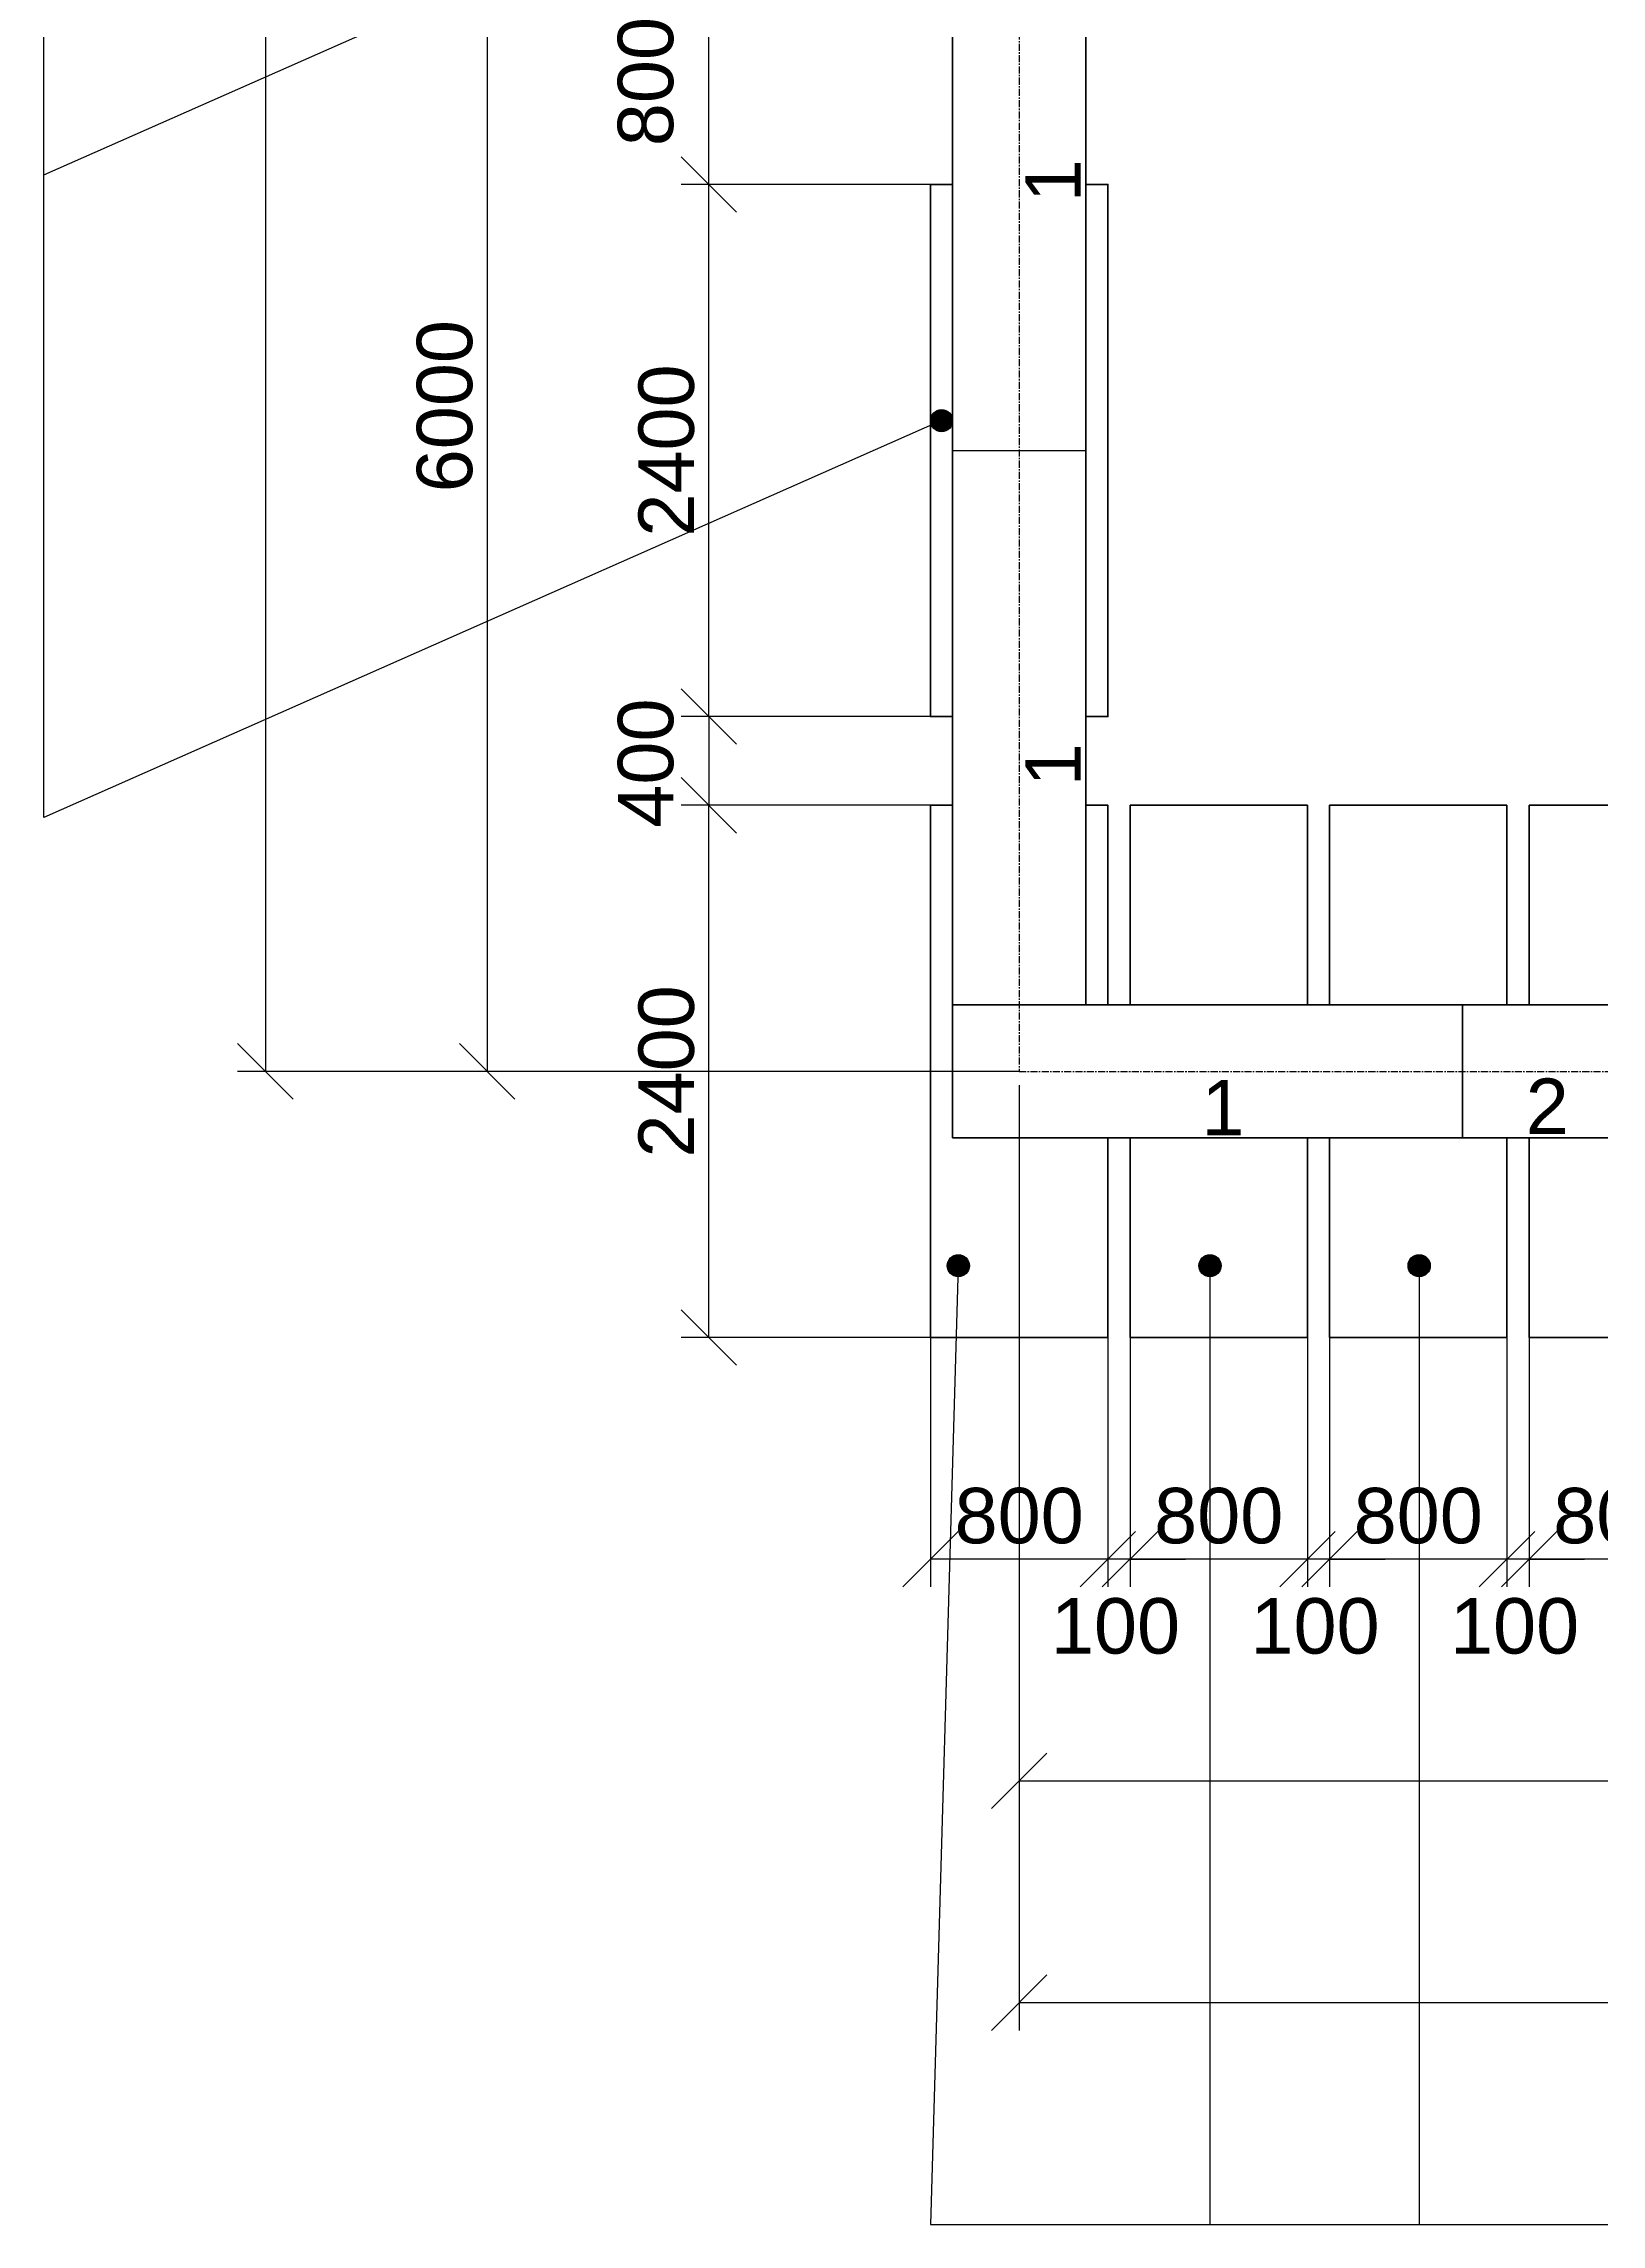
# Model space of a CAD drawing. Header units: millimetres. Extents: x -229914 to 856942, y -268655 to 87212.
# Drawn here: x 332949 to 339975, y -150110 to -140275 of the extents above; entities that cross this region are included whole.
import ezdxf

# ---------------------------------------------------------------- set-up
doc = ezdxf.new("R2010")
doc.units = ezdxf.units.MM
doc.linetypes.add('DASHDOT_axis', pattern=[24, 20, -1.5, 1, -1.5])
doc.linetypes.add('осевая', pattern=[50.8, 31.75, -6.35, 6.35, -6.35])
doc.layers.add('каменные и деревянные эл', color=7, linetype='Continuous', lineweight=60)
doc.layers.add('Ось', color=7, linetype='DASHDOT_axis', lineweight=25)
doc.styles.get("Standard").update_dxf_attribs({"font": 'arial.ttf'})
doc.styles.add('Аннотативный', font='arial.ttf')
doc.dimstyles.new('Копия Аннотативный', dxfattribs={"dimscale": 0, "dimtxt": 2.5, "dimasz": 2.5, "dimexe": 1.25, "dimexo": 0.625, "dimtad": 1, "dimtxsty": 'Аннотативный', "dimblk": 'OBLIQUE', "dimcen": 2.5, "dimadec": 0, "dimazin": 0, "dimtfac": 1, "dimtmove": 0, "dimatfit": 3, "dimldrblk": 'OBLIQUE', "dimfxl": 1, "dimarcsym": 0})

# ---------------------------------------------------------------- blocks, each defined once
blk = doc.blocks.new('_Oblique')
at = {"color": 0, "linetype": 'ByBlock', "lineweight": -2}
blk.add_line((-0.5, -0.5), (0.5, 0.5), dxfattribs=at)
blk = doc.blocks.new('*D199')
at = {"color": 0, "lineweight": -2, "transparency": 16777216}
for p, q in [((337849.5, -145984.8), (337849.5, -147235.3)), ((338649.5, -146172.8), (338649.5, -147235.3)), ((338649.5, -147110.3), (337849.5, -147110.3))]:
    blk.add_line(p, q, dxfattribs=at)
at = {"layer": 'Defpoints', "color": 0, "transparency": 16777216}
for p in [(337849.5, -145922.3), (338649.5, -146110.3), (337849.5, -147110.3)]:
    blk.add_point(p, dxfattribs=at)
at = {"color": 0, "lineweight": -2, "transparency": 16777216, "xscale": 250, "yscale": 250, "zscale": 250, "rotation": 180}
blk.add_blockref('_Oblique', (337849.5, -147110.3), dxfattribs=at)
at = {"color": 0, "lineweight": -2, "transparency": 16777216, "xscale": 250, "yscale": 250, "zscale": 250}
blk.add_blockref('_Oblique', (338649.5, -147110.3), dxfattribs=at)
at = {"color": 0, "transparency": 16777216, "insert": (338249.5, -146915.5), "char_height": 250, "attachment_point": 5, "style": 'Аннотативный'}
blk.add_mtext('800', dxfattribs=at)
blk = doc.blocks.new('*D200')
at = {"color": 0, "lineweight": -2, "transparency": 16777216}
for p, q in [((337749.5, -145982.7), (337749.5, -147235.3)), ((337849.5, -145984.8), (337849.5, -147235.3)), ((337749.5, -147110.3), (337499.5, -147110.3)), ((337849.5, -147110.3), (337749.5, -147110.3)), ((337849.5, -147110.3), (338099.5, -147110.3))]:
    blk.add_line(p, q, dxfattribs=at)
at = {"layer": 'Defpoints', "color": 0, "transparency": 16777216}
for p in [(337749.5, -145920.2), (337849.5, -145922.3), (337749.5, -147110.3)]:
    blk.add_point(p, dxfattribs=at)
at = {"color": 0, "lineweight": -2, "transparency": 16777216, "xscale": 250, "yscale": 250, "zscale": 250}
blk.add_blockref('_Oblique', (337749.5, -147110.3), dxfattribs=at)
at = {"color": 0, "lineweight": -2, "transparency": 16777216, "xscale": 250, "yscale": 250, "zscale": 250, "rotation": 180}
blk.add_blockref('_Oblique', (337849.5, -147110.3), dxfattribs=at)
at = {"color": 0, "transparency": 16777216, "insert": (337783.9, -147412.8), "char_height": 250, "attachment_point": 5, "style": 'Аннотативный'}
blk.add_mtext('100', dxfattribs=at)
blk = doc.blocks.new('*D201')
at = {"color": 0, "lineweight": -2, "transparency": 16777216}
for p, q in [((336949.5, -146010), (336949.5, -147235.3)), ((337749.5, -145982.7), (337749.5, -147235.3)), ((337749.5, -147110.3), (336949.5, -147110.3))]:
    blk.add_line(p, q, dxfattribs=at)
at = {"layer": 'Defpoints', "color": 0, "transparency": 16777216}
for p in [(336949.5, -145947.5), (337749.5, -145920.2), (336949.5, -147110.3)]:
    blk.add_point(p, dxfattribs=at)
at = {"color": 0, "lineweight": -2, "transparency": 16777216, "xscale": 250, "yscale": 250, "zscale": 250, "rotation": 180}
blk.add_blockref('_Oblique', (336949.5, -147110.3), dxfattribs=at)
at = {"color": 0, "lineweight": -2, "transparency": 16777216, "xscale": 250, "yscale": 250, "zscale": 250}
blk.add_blockref('_Oblique', (337749.5, -147110.3), dxfattribs=at)
at = {"color": 0, "transparency": 16777216, "insert": (337349.5, -146915.5), "char_height": 250, "attachment_point": 5, "style": 'Аннотативный'}
blk.add_mtext('800', dxfattribs=at)
blk = doc.blocks.new('*D185')
at = {"color": 0, "lineweight": -2, "transparency": 16777216}
for p, q in [((338749.5, -145984.8), (338749.5, -147235.3)), ((339549.5, -146172.8), (339549.5, -147235.3)), ((339549.5, -147110.3), (338749.5, -147110.3))]:
    blk.add_line(p, q, dxfattribs=at)
at = {"layer": 'Defpoints', "color": 0, "transparency": 16777216}
for p in [(338749.5, -145922.3), (339549.5, -146110.3), (338749.5, -147110.3)]:
    blk.add_point(p, dxfattribs=at)
at = {"color": 0, "lineweight": -2, "transparency": 16777216, "xscale": 250, "yscale": 250, "zscale": 250, "rotation": 180}
blk.add_blockref('_Oblique', (338749.5, -147110.3), dxfattribs=at)
at = {"color": 0, "lineweight": -2, "transparency": 16777216, "xscale": 250, "yscale": 250, "zscale": 250}
blk.add_blockref('_Oblique', (339549.5, -147110.3), dxfattribs=at)
at = {"color": 0, "transparency": 16777216, "insert": (339149.5, -146915.5), "char_height": 250, "attachment_point": 5, "style": 'Аннотативный'}
blk.add_mtext('800', dxfattribs=at)
blk = doc.blocks.new('*D186')
at = {"color": 0, "lineweight": -2, "transparency": 16777216}
for p, q in [((338649.5, -145982.7), (338649.5, -147235.3)), ((338749.5, -145984.8), (338749.5, -147235.3)), ((338649.5, -147110.3), (338399.5, -147110.3)), ((338749.5, -147110.3), (338649.5, -147110.3)), ((338749.5, -147110.3), (338999.5, -147110.3))]:
    blk.add_line(p, q, dxfattribs=at)
at = {"layer": 'Defpoints', "color": 0, "transparency": 16777216}
for p in [(338649.5, -145920.2), (338749.5, -145922.3), (338649.5, -147110.3)]:
    blk.add_point(p, dxfattribs=at)
at = {"color": 0, "lineweight": -2, "transparency": 16777216, "xscale": 250, "yscale": 250, "zscale": 250}
blk.add_blockref('_Oblique', (338649.5, -147110.3), dxfattribs=at)
at = {"color": 0, "lineweight": -2, "transparency": 16777216, "xscale": 250, "yscale": 250, "zscale": 250, "rotation": 180}
blk.add_blockref('_Oblique', (338749.5, -147110.3), dxfattribs=at)
at = {"color": 0, "transparency": 16777216, "insert": (338683.9, -147412.8), "char_height": 250, "attachment_point": 5, "style": 'Аннотативный'}
blk.add_mtext('100', dxfattribs=at)
blk = doc.blocks.new('*D187')
at = {"color": 0, "lineweight": -2, "transparency": 16777216}
for p, q in [((339649.5, -145984.8), (339649.5, -147235.3)), ((340449.5, -146172.8), (340449.5, -147235.3)), ((340449.5, -147110.3), (339649.5, -147110.3))]:
    blk.add_line(p, q, dxfattribs=at)
at = {"layer": 'Defpoints', "color": 0, "transparency": 16777216}
for p in [(339649.5, -145922.3), (340449.5, -146110.3), (339649.5, -147110.3)]:
    blk.add_point(p, dxfattribs=at)
at = {"color": 0, "lineweight": -2, "transparency": 16777216, "xscale": 250, "yscale": 250, "zscale": 250, "rotation": 180}
blk.add_blockref('_Oblique', (339649.5, -147110.3), dxfattribs=at)
at = {"color": 0, "lineweight": -2, "transparency": 16777216, "xscale": 250, "yscale": 250, "zscale": 250}
blk.add_blockref('_Oblique', (340449.5, -147110.3), dxfattribs=at)
at = {"color": 0, "transparency": 16777216, "insert": (340049.5, -146915.5), "char_height": 250, "attachment_point": 5, "style": 'Аннотативный'}
blk.add_mtext('800', dxfattribs=at)
blk = doc.blocks.new('*D188')
at = {"color": 0, "lineweight": -2, "transparency": 16777216}
for p, q in [((339549.5, -145982.7), (339549.5, -147235.3)), ((339649.5, -145984.8), (339649.5, -147235.3)), ((339549.5, -147110.3), (339299.5, -147110.3)), ((339649.5, -147110.3), (339549.5, -147110.3)), ((339649.5, -147110.3), (339899.5, -147110.3))]:
    blk.add_line(p, q, dxfattribs=at)
at = {"layer": 'Defpoints', "color": 0, "transparency": 16777216}
for p in [(339549.5, -145920.2), (339649.5, -145922.3), (339549.5, -147110.3)]:
    blk.add_point(p, dxfattribs=at)
at = {"color": 0, "lineweight": -2, "transparency": 16777216, "xscale": 250, "yscale": 250, "zscale": 250}
blk.add_blockref('_Oblique', (339549.5, -147110.3), dxfattribs=at)
at = {"color": 0, "lineweight": -2, "transparency": 16777216, "xscale": 250, "yscale": 250, "zscale": 250, "rotation": 180}
blk.add_blockref('_Oblique', (339649.5, -147110.3), dxfattribs=at)
at = {"color": 0, "transparency": 16777216, "insert": (339583.9, -147412.8), "char_height": 250, "attachment_point": 5, "style": 'Аннотативный'}
blk.add_mtext('100', dxfattribs=at)
blk = doc.blocks.new('*D220')
at = {"color": 0, "lineweight": -2, "transparency": 16777216}
for p, q in [((337849.5, -145984.8), (337849.5, -147235.3)), ((338649.5, -146172.8), (338649.5, -147235.3)), ((338649.5, -147110.3), (337849.5, -147110.3))]:
    blk.add_line(p, q, dxfattribs=at)
at = {"layer": 'Defpoints', "color": 0, "transparency": 16777216}
for p in [(337849.5, -145922.3), (338649.5, -146110.3), (337849.5, -147110.3)]:
    blk.add_point(p, dxfattribs=at)
at = {"color": 0, "lineweight": -2, "transparency": 16777216, "xscale": 250, "yscale": 250, "zscale": 250, "rotation": 180}
blk.add_blockref('_Oblique', (337849.5, -147110.3), dxfattribs=at)
at = {"color": 0, "lineweight": -2, "transparency": 16777216, "xscale": 250, "yscale": 250, "zscale": 250}
blk.add_blockref('_Oblique', (338649.5, -147110.3), dxfattribs=at)
at = {"color": 0, "transparency": 16777216, "insert": (338249.5, -146915.5), "char_height": 250, "attachment_point": 5, "style": 'Аннотативный'}
blk.add_mtext('800', dxfattribs=at)
blk = doc.blocks.new('*D221')
at = {"color": 0, "lineweight": -2, "transparency": 16777216}
for p, q in [((337749.5, -145982.7), (337749.5, -147235.3)), ((337849.5, -145984.8), (337849.5, -147235.3)), ((337749.5, -147110.3), (337499.5, -147110.3)), ((337849.5, -147110.3), (337749.5, -147110.3)), ((337849.5, -147110.3), (338099.5, -147110.3))]:
    blk.add_line(p, q, dxfattribs=at)
at = {"layer": 'Defpoints', "color": 0, "transparency": 16777216}
for p in [(337749.5, -145920.2), (337849.5, -145922.3), (337749.5, -147110.3)]:
    blk.add_point(p, dxfattribs=at)
at = {"color": 0, "lineweight": -2, "transparency": 16777216, "xscale": 250, "yscale": 250, "zscale": 250}
blk.add_blockref('_Oblique', (337749.5, -147110.3), dxfattribs=at)
at = {"color": 0, "lineweight": -2, "transparency": 16777216, "xscale": 250, "yscale": 250, "zscale": 250, "rotation": 180}
blk.add_blockref('_Oblique', (337849.5, -147110.3), dxfattribs=at)
at = {"color": 0, "transparency": 16777216, "insert": (337783.9, -147412.8), "char_height": 250, "attachment_point": 5, "style": 'Аннотативный'}
blk.add_mtext('100', dxfattribs=at)
blk = doc.blocks.new('*D222')
at = {"color": 0, "lineweight": -2, "transparency": 16777216}
for p, q in [((336949.5, -146010), (336949.5, -147235.3)), ((337749.5, -145982.7), (337749.5, -147235.3)), ((337749.5, -147110.3), (336949.5, -147110.3))]:
    blk.add_line(p, q, dxfattribs=at)
at = {"layer": 'Defpoints', "color": 0, "transparency": 16777216}
for p in [(336949.5, -145947.5), (337749.5, -145920.2), (336949.5, -147110.3)]:
    blk.add_point(p, dxfattribs=at)
at = {"color": 0, "lineweight": -2, "transparency": 16777216, "xscale": 250, "yscale": 250, "zscale": 250, "rotation": 180}
blk.add_blockref('_Oblique', (336949.5, -147110.3), dxfattribs=at)
at = {"color": 0, "lineweight": -2, "transparency": 16777216, "xscale": 250, "yscale": 250, "zscale": 250}
blk.add_blockref('_Oblique', (337749.5, -147110.3), dxfattribs=at)
at = {"color": 0, "transparency": 16777216, "insert": (337349.5, -146915.5), "char_height": 250, "attachment_point": 5, "style": 'Аннотативный'}
blk.add_mtext('800', dxfattribs=at)
blk = doc.blocks.new('*D223')
at = {"color": 0, "lineweight": -2, "transparency": 16777216}
for p, q in [((338749.5, -145984.8), (338749.5, -147235.3)), ((339549.5, -146172.8), (339549.5, -147235.3)), ((339549.5, -147110.3), (338749.5, -147110.3))]:
    blk.add_line(p, q, dxfattribs=at)
at = {"layer": 'Defpoints', "color": 0, "transparency": 16777216}
for p in [(338749.5, -145922.3), (339549.5, -146110.3), (338749.5, -147110.3)]:
    blk.add_point(p, dxfattribs=at)
at = {"color": 0, "lineweight": -2, "transparency": 16777216, "xscale": 250, "yscale": 250, "zscale": 250, "rotation": 180}
blk.add_blockref('_Oblique', (338749.5, -147110.3), dxfattribs=at)
at = {"color": 0, "lineweight": -2, "transparency": 16777216, "xscale": 250, "yscale": 250, "zscale": 250}
blk.add_blockref('_Oblique', (339549.5, -147110.3), dxfattribs=at)
at = {"color": 0, "transparency": 16777216, "insert": (339149.5, -146915.5), "char_height": 250, "attachment_point": 5, "style": 'Аннотативный'}
blk.add_mtext('800', dxfattribs=at)
blk = doc.blocks.new('*D224')
at = {"color": 0, "lineweight": -2, "transparency": 16777216}
for p, q in [((338649.5, -145982.7), (338649.5, -147235.3)), ((338749.5, -145984.8), (338749.5, -147235.3)), ((338649.5, -147110.3), (338399.5, -147110.3)), ((338749.5, -147110.3), (338649.5, -147110.3)), ((338749.5, -147110.3), (338999.5, -147110.3))]:
    blk.add_line(p, q, dxfattribs=at)
at = {"layer": 'Defpoints', "color": 0, "transparency": 16777216}
for p in [(338649.5, -145920.2), (338749.5, -145922.3), (338649.5, -147110.3)]:
    blk.add_point(p, dxfattribs=at)
at = {"color": 0, "lineweight": -2, "transparency": 16777216, "xscale": 250, "yscale": 250, "zscale": 250}
blk.add_blockref('_Oblique', (338649.5, -147110.3), dxfattribs=at)
at = {"color": 0, "lineweight": -2, "transparency": 16777216, "xscale": 250, "yscale": 250, "zscale": 250, "rotation": 180}
blk.add_blockref('_Oblique', (338749.5, -147110.3), dxfattribs=at)
at = {"color": 0, "transparency": 16777216, "insert": (338683.9, -147412.8), "char_height": 250, "attachment_point": 5, "style": 'Аннотативный'}
blk.add_mtext('100', dxfattribs=at)
blk = doc.blocks.new('*D225')
at = {"color": 0, "lineweight": -2, "transparency": 16777216}
for p, q in [((339649.5, -145984.8), (339649.5, -147235.3)), ((340449.5, -146172.8), (340449.5, -147235.3)), ((340449.5, -147110.3), (339649.5, -147110.3))]:
    blk.add_line(p, q, dxfattribs=at)
at = {"layer": 'Defpoints', "color": 0, "transparency": 16777216}
for p in [(339649.5, -145922.3), (340449.5, -146110.3), (339649.5, -147110.3)]:
    blk.add_point(p, dxfattribs=at)
at = {"color": 0, "lineweight": -2, "transparency": 16777216, "xscale": 250, "yscale": 250, "zscale": 250, "rotation": 180}
blk.add_blockref('_Oblique', (339649.5, -147110.3), dxfattribs=at)
at = {"color": 0, "lineweight": -2, "transparency": 16777216, "xscale": 250, "yscale": 250, "zscale": 250}
blk.add_blockref('_Oblique', (340449.5, -147110.3), dxfattribs=at)
at = {"color": 0, "transparency": 16777216, "insert": (340049.5, -146915.5), "char_height": 250, "attachment_point": 5, "style": 'Аннотативный'}
blk.add_mtext('800', dxfattribs=at)
blk = doc.blocks.new('*D226')
at = {"color": 0, "lineweight": -2, "transparency": 16777216}
for p, q in [((339549.5, -145982.7), (339549.5, -147235.3)), ((339649.5, -145984.8), (339649.5, -147235.3)), ((339549.5, -147110.3), (339299.5, -147110.3)), ((339649.5, -147110.3), (339549.5, -147110.3)), ((339649.5, -147110.3), (339899.5, -147110.3))]:
    blk.add_line(p, q, dxfattribs=at)
at = {"layer": 'Defpoints', "color": 0, "transparency": 16777216}
for p in [(339549.5, -145920.2), (339649.5, -145922.3), (339549.5, -147110.3)]:
    blk.add_point(p, dxfattribs=at)
at = {"color": 0, "lineweight": -2, "transparency": 16777216, "xscale": 250, "yscale": 250, "zscale": 250}
blk.add_blockref('_Oblique', (339549.5, -147110.3), dxfattribs=at)
at = {"color": 0, "lineweight": -2, "transparency": 16777216, "xscale": 250, "yscale": 250, "zscale": 250, "rotation": 180}
blk.add_blockref('_Oblique', (339649.5, -147110.3), dxfattribs=at)
at = {"color": 0, "transparency": 16777216, "insert": (339583.9, -147412.8), "char_height": 250, "attachment_point": 5, "style": 'Аннотативный'}
blk.add_mtext('100', dxfattribs=at)
blk = doc.blocks.new('*D260')
at = {"color": 0, "lineweight": -2, "transparency": 16777216}
for p, q in [((336887, -140110.3), (335824.5, -140110.3)), ((335949.5, -140910.3), (335949.5, -140110.3)), ((336987, -140910.3), (335824.5, -140910.3))]:
    blk.add_line(p, q, dxfattribs=at)
at = {"layer": 'Defpoints', "color": 0, "transparency": 16777216}
for p in [(335949.5, -140110.3), (336949.5, -140110.3), (337049.5, -140910.3)]:
    blk.add_point(p, dxfattribs=at)
at = {"color": 0, "lineweight": -2, "transparency": 16777216, "xscale": 250, "yscale": 250, "zscale": 250}
for p, rotation in [((335949.5, -140110.3), 90), ((335949.5, -140910.3), 270)]:
    blk.add_blockref('_Oblique', p, dxfattribs=dict(at, rotation=rotation))
at = {"color": 0, "transparency": 16777216, "insert": (335665.7, -140446.4), "char_height": 250, "attachment_point": 5, "rotation": 90, "style": 'Аннотативный'}
blk.add_mtext('800', dxfattribs=at)
blk = doc.blocks.new('*D261')
at = {"color": 0, "lineweight": -2, "transparency": 16777216}
for p, q in [((336987, -140910.3), (335824.5, -140910.3)), ((335949.5, -143310.3), (335949.5, -140910.3)), ((336987, -143310.3), (335824.5, -143310.3))]:
    blk.add_line(p, q, dxfattribs=at)
at = {"layer": 'Defpoints', "color": 0, "transparency": 16777216}
for p in [(335949.5, -140910.3), (337049.5, -140910.3), (337049.5, -143310.3)]:
    blk.add_point(p, dxfattribs=at)
at = {"color": 0, "lineweight": -2, "transparency": 16777216, "xscale": 250, "yscale": 250, "zscale": 250}
for p, rotation in [((335949.5, -140910.3), 90), ((335949.5, -143310.3), 270)]:
    blk.add_blockref('_Oblique', p, dxfattribs=dict(at, rotation=rotation))
at = {"color": 0, "transparency": 16777216, "insert": (335759.3, -142110.3), "char_height": 250, "attachment_point": 5, "rotation": 90, "style": 'Аннотативный'}
blk.add_mtext('2400', dxfattribs=at)
blk = doc.blocks.new('*D262')
at = {"color": 0, "lineweight": -2, "transparency": 16777216}
for p, q in [((336987, -143310.3), (335824.5, -143310.3)), ((335949.5, -143310.3), (335949.5, -143710.3)), ((336987, -143710.3), (335824.5, -143710.3))]:
    blk.add_line(p, q, dxfattribs=at)
at = {"layer": 'Defpoints', "color": 0, "transparency": 16777216}
for p in [(337049.5, -143310.3), (335949.5, -143710.3), (337049.5, -143710.3)]:
    blk.add_point(p, dxfattribs=at)
at = {"color": 0, "lineweight": -2, "transparency": 16777216, "xscale": 250, "yscale": 250, "zscale": 250}
for p, rotation in [((335949.5, -143310.3), 90), ((335949.5, -143710.3), 270)]:
    blk.add_blockref('_Oblique', p, dxfattribs=dict(at, rotation=rotation))
at = {"color": 0, "transparency": 16777216, "insert": (335666.2, -143519.7), "char_height": 250, "attachment_point": 5, "rotation": 90, "style": 'Аннотативный'}
blk.add_mtext('400', dxfattribs=at)
blk = doc.blocks.new('*D263')
at = {"color": 0, "lineweight": -2, "transparency": 16777216}
for p, q in [((336887, -143710.3), (335824.5, -143710.3)), ((335949.5, -146110.3), (335949.5, -143710.3)), ((337025.1, -146110.3), (335824.5, -146110.3))]:
    blk.add_line(p, q, dxfattribs=at)
at = {"layer": 'Defpoints', "color": 0, "transparency": 16777216}
for p in [(335949.5, -143710.3), (336949.5, -143710.3), (337087.6, -146110.3)]:
    blk.add_point(p, dxfattribs=at)
at = {"color": 0, "lineweight": -2, "transparency": 16777216, "xscale": 250, "yscale": 250, "zscale": 250}
for p, rotation in [((335949.5, -143710.3), 90), ((335949.5, -146110.3), 270)]:
    blk.add_blockref('_Oblique', p, dxfattribs=dict(at, rotation=rotation))
at = {"color": 0, "transparency": 16777216, "insert": (335759.3, -144910.3), "char_height": 250, "attachment_point": 5, "rotation": 90, "style": 'Аннотативный'}
blk.add_mtext('2400', dxfattribs=at)
blk = doc.blocks.new('*D280')
at = {"color": 0, "lineweight": -2, "transparency": 16777216}
for p, q in [((334949.5, -138910.3), (334949.5, -144910.3)), ((335012, -138910.3), (335074.5, -138910.3)), ((337287, -144910.3), (334824.5, -144910.3))]:
    blk.add_line(p, q, dxfattribs=at)
at = {"layer": 'Defpoints', "color": 0, "transparency": 16777216}
for p in [(334949.5, -138910.3), (334949.5, -144910.3), (337349.5, -144910.3)]:
    blk.add_point(p, dxfattribs=at)
at = {"color": 0, "lineweight": -2, "transparency": 16777216, "xscale": 250, "yscale": 250, "zscale": 250}
for p, rotation in [((334949.5, -138910.3), 90), ((334949.5, -144910.3), 270)]:
    blk.add_blockref('_Oblique', p, dxfattribs=dict(at, rotation=rotation))
at = {"color": 0, "transparency": 16777216, "insert": (334759.3, -141910.3), "char_height": 250, "attachment_point": 5, "rotation": 90, "style": 'Аннотативный'}
blk.add_mtext('6000', dxfattribs=at)
blk = doc.blocks.new('*D281')
at = {"color": 0, "lineweight": -2, "transparency": 16777216}
for p, q in [((334887, -132910.3), (333824.5, -132910.3)), ((333949.5, -132910.3), (333949.5, -144910.3)), ((334887, -144910.3), (333824.5, -144910.3))]:
    blk.add_line(p, q, dxfattribs=at)
at = {"layer": 'Defpoints', "color": 0, "transparency": 16777216}
for p in [(334949.5, -132910.3), (333949.5, -144910.3), (334949.5, -144910.3)]:
    blk.add_point(p, dxfattribs=at)
at = {"color": 0, "lineweight": -2, "transparency": 16777216, "xscale": 250, "yscale": 250, "zscale": 250}
for p, rotation in [((333949.5, -132910.3), 90), ((333949.5, -144910.3), 270)]:
    blk.add_blockref('_Oblique', p, dxfattribs=dict(at, rotation=rotation))
at = {"color": 0, "transparency": 16777216, "insert": (333759.3, -138910.3), "char_height": 250, "attachment_point": 5, "rotation": 90, "style": 'Аннотативный'}
blk.add_mtext('12000', dxfattribs=at)
blk = doc.blocks.new('*D282')
at = {"color": 0, "lineweight": -2, "transparency": 16777216}
for p, q in [((337349.5, -144972.8), (337349.5, -148235.3)), ((344349.5, -144972.8), (344349.5, -148235.3)), ((337349.5, -148110.3), (344349.5, -148110.3))]:
    blk.add_line(p, q, dxfattribs=at)
at = {"layer": 'Defpoints', "color": 0, "transparency": 16777216}
for p in [(337349.5, -144910.3), (344349.5, -144910.3), (344349.5, -148110.3)]:
    blk.add_point(p, dxfattribs=at)
at = {"color": 0, "lineweight": -2, "transparency": 16777216, "xscale": 250, "yscale": 250, "zscale": 250, "rotation": 180}
blk.add_blockref('_Oblique', (337349.5, -148110.3), dxfattribs=at)
at = {"color": 0, "lineweight": -2, "transparency": 16777216, "xscale": 250, "yscale": 250, "zscale": 250}
blk.add_blockref('_Oblique', (344349.5, -148110.3), dxfattribs=at)
at = {"color": 0, "transparency": 16777216, "insert": (340849.5, -147920.1), "char_height": 250, "attachment_point": 5, "style": 'Аннотативный'}
blk.add_mtext('7000', dxfattribs=at)
blk = doc.blocks.new('*D285')
at = {"color": 0, "lineweight": -2, "transparency": 16777216}
for p, q in [((337349.5, -148172.8), (337349.5, -149235.3)), ((354349.5, -148172.8), (354349.5, -149235.3)), ((337349.5, -149110.3), (354349.5, -149110.3))]:
    blk.add_line(p, q, dxfattribs=at)
at = {"layer": 'Defpoints', "color": 0, "transparency": 16777216}
for p in [(337349.5, -148110.3), (354349.5, -148110.3), (354349.5, -149110.3)]:
    blk.add_point(p, dxfattribs=at)
at = {"color": 0, "lineweight": -2, "transparency": 16777216, "xscale": 250, "yscale": 250, "zscale": 250, "rotation": 180}
blk.add_blockref('_Oblique', (337349.5, -149110.3), dxfattribs=at)
at = {"color": 0, "lineweight": -2, "transparency": 16777216, "xscale": 250, "yscale": 250, "zscale": 250}
blk.add_blockref('_Oblique', (354349.5, -149110.3), dxfattribs=at)
at = {"color": 0, "transparency": 16777216, "insert": (345849.5, -148920.1), "char_height": 250, "attachment_point": 5, "style": 'Аннотативный'}
blk.add_mtext('17000', dxfattribs=at)

msp = doc.modelspace()

# ---------------------------------------------------------------- hatches: boundary and pattern name
h = msp.add_hatch(color=256)
h.dxf.hatch_style = 1
h.paths.add_polyline_path([(337049.344, -141975.39038, 1), (336949.344, -141975.39038, 1)])
h = msp.add_hatch(color=256)
h.dxf.hatch_style = 1
h.paths.add_polyline_path([(337124.74701, -145786.90872, 1), (337024.74701, -145786.90872, 1)])
h = msp.add_hatch(color=256)
h.dxf.hatch_style = 1
h.paths.add_polyline_path([(338259.87544, -145786.90872, 1), (338159.87544, -145786.90872, 1)])
h = msp.add_hatch(color=256)
h.dxf.hatch_style = 1
h.paths.add_polyline_path([(339203.46183, -145786.90872, 1), (339103.46183, -145786.90872, 1)])

# ---------------------------------------------------------------- linework, layer by layer
for p, q in [((332950.28937, -143764.69209), (332949.47859, -131455.1867)), ((336998.53321, -139078.52402), (332949.47859, -140867.82572)), ((336999.344, -141975.39038), (332950.28937, -143764.69209)), ((337074.74701, -145786.90872), (336949.47859, -150110.26154)), ((338209.87544, -145786.90872), (338209.87544, -150110.26154)), ((339153.46183, -145786.90872), (339153.46183, -150110.26154)), ((338649.47859, -146110.26154), (338649.47859, -147110.26154)), ((338649.47859, -146110.26154), (338649.47859, -147110.26154)), ((336949.47859, -150110.26154), (355528.10558, -150110.26154))]:
    msp.add_line(p, q)
at = {"lineweight": 25}
for p, q in [((337049.47859, -132610.26154), (337049.47859, -145210.26154)), ((337049.47859, -142110.26154), (337649.47859, -142110.26154))]:
    msp.add_line(p, q, dxfattribs=at)
at = {"color": 244, "lineweight": 25, "true_color": 0x991b1e}
msp.add_line((336949.47859, -140910.26154), (336949.47859, -140910.26154), dxfattribs=at)
at = {"linetype": 'DASHDOT_axis'}
for points in [[(337349.47859, -144910.26154), (334824.47859, -144910.26154)], [(337349.47859, -147106.51154), (337349.47859, -148235.26154)]]:
    msp.add_lwpolyline(points, dxfattribs=at)
for centre in [(336999.344, -141975.39038), (337074.74701, -145786.90872), (338209.87544, -145786.90872), (339153.46183, -145786.90872)]:
    msp.add_circle(centre, 50)
at = {"layer": 'каменные и деревянные эл', "lineweight": 60}
for p, q in [((337049.47859, -132610.26154), (337049.47859, -145210.26154)), ((337649.47859, -133210.26154), (337649.47859, -144610.26154)), ((337849.47859, -143710.26154), (338649.47859, -143710.26154)), ((337849.47859, -144610.26154), (337849.47859, -143710.26154)), ((338649.47859, -144610.26154), (338649.47859, -143710.26154)), ((338749.47859, -144610.26154), (338749.47859, -143710.26154)), ((338749.47859, -143710.26154), (339549.47859, -143710.26154)), ((339549.47859, -144610.26154), (339549.47859, -143710.26154)), ((339649.47859, -144610.26154), (339649.47859, -143710.26154)), ((339649.47859, -143710.26154), (340449.47859, -143710.26154)), ((337049.47859, -144610.26154), (354049.47859, -144610.26154)), ((339349.47859, -144610.26154), (339349.47859, -145210.26154)), ((337049.47859, -145210.26154), (354649.47859, -145210.26154)), ((337849.47859, -146110.26154), (337849.47859, -145210.26154)), ((338649.47859, -146110.26154), (338649.47859, -145210.26154)), ((338749.47859, -146110.26154), (338749.47859, -145210.26154)), ((339549.47859, -146110.26154), (339549.47859, -145210.26154)), ((339649.47859, -146110.26154), (339649.47859, -145210.26154)), ((337849.47859, -146110.26154), (338649.47859, -146110.26154)), ((338749.47859, -146110.26154), (339549.47859, -146110.26154)), ((339649.47859, -146110.26154), (340449.47859, -146110.26154))]:
    msp.add_line(p, q, dxfattribs=at)
for points in [[(337049.47859, -140910.26154), (336949.47859, -140910.26154), (336949.47859, -143310.26154), (337049.47859, -143310.26154)], [(337649.47859, -140910.26154), (337749.47859, -140910.26154), (337749.47859, -143310.26154), (337649.47859, -143310.26154)], [(337049.47859, -143710.26154), (336949.47859, -143710.26154), (336949.47859, -146110.26154), (337749.47859, -146110.26154), (337749.47859, -145210.26154)], [(337649.47859, -143710.26154), (337749.47859, -143710.26154), (337749.47859, -144610.26154)]]:
    msp.add_lwpolyline(points, dxfattribs=at)
at = {"layer": 'Ось', "linetype": 'осевая', "lineweight": 25}
msp.add_lwpolyline([(337349.47859, -132910.26154), (337349.47859, -144910.26154), (354349.47859, -144910.26154), (354349.47859, -132910.26154)], close=True, dxfattribs=at)

# ---------------------------------------------------------------- texts
at = {"lineweight": 25, "char_height": 250, "attachment_point": 3, "rotation": 90}
for insert in [(337376.56409, -140796.39534), (337376.56409, -143430.36537)]:
    msp.add_mtext_dynamic_manual_height_columns('\\pxa0.66667,sm1.07917;1', width=110.1427955, gutter_width=1250, heights=[0], dxfattribs=dict(at, insert=insert))
at = {"lineweight": 25, "char_height": 250, "attachment_point": 3}
for s, insert in [('\\pxa0.66667,sm1.07917;1', (338365.57173, -144949.00218)), ('\\pxa0.66667,sm1.07917;2', (339828.40826, -144942.58273))]:
    msp.add_mtext_dynamic_manual_height_columns(s, width=110.1427955, gutter_width=1250, heights=[0], dxfattribs=dict(at, insert=insert))

# ---------------------------------------------------------------- dimensions: what is measured, and where the dimension line sits
for base, p1, p2, picture, middle in [((333949.47859, -144910.26154), (334949.47859, -132910.26154), (334949.47859, -144910.26154), '*D281', (333759.33534, -138910.26154)), ((334949.47859, -144910.26154), (334949.47859, -138910.26154), (337349.47859, -144910.26154), '*D280', (334759.33534, -141910.26154)), ((335949.47859, -140910.26154), (337049.47859, -143310.26154), (337049.47859, -140910.26154), '*D261', (335759.33534, -142110.26154)), ((335949.47859, -143710.26154), (337087.59219, -146110.26154), (336949.47859, -143710.26154), '*D263', (335759.33534, -144910.26154))]:
    dim = msp.add_linear_dim(base=base, p1=p1, p2=p2, angle=90, dimstyle='Копия Аннотативный')
    dim.commit()
    dim.dimension.update_dxf_attribs({"geometry": picture, "text_midpoint": middle})
for base, p1, p2, picture, middle in [((335949.47859, -140110.26154), (337049.47859, -140910.26154), (336949.47859, -140110.26154), '*D260', (335665.67448, -140446.408)), ((335949.47859, -143710.26154), (337049.47859, -143310.26154), (337049.47859, -143710.26154), '*D262', (335666.23215, -143519.7177))]:
    dim = msp.add_linear_dim(base=base, p1=p1, p2=p2, angle=90, dimstyle='Копия Аннотативный', override={"dimtmove": 2})
    dim.commit()
    dim.dimension.update_dxf_attribs({"geometry": picture, "text_midpoint": middle, "dimtype": 160})
for base, p1, p2, picture, middle in [((344349.47859, -148110.26154), (337349.47859, -144910.26154), (344349.47859, -144910.26154), '*D282', (340849.47859, -147920.11829)), ((354349.47859, -149110.26154), (337349.47859, -148110.26154), (354349.47859, -148110.26154), '*D285', (345849.47859, -148920.11829))]:
    dim = msp.add_linear_dim(base=base, p1=p1, p2=p2, dimstyle='Копия Аннотативный')
    dim.commit()
    dim.dimension.update_dxf_attribs({"geometry": picture, "text_midpoint": middle})
for base, p1, p2, picture, middle in [((336949.47859, -147110.26154), (337749.47859, -145920.24092), (336949.47859, -145947.5111), '*D201', (337349.47859, -146915.50381)), ((336949.47859, -147110.26154), (337749.47859, -145920.24092), (336949.47859, -145947.5111), '*D222', (337349.47859, -146915.50381)), ((337749.47859, -147110.26154), (337849.47859, -145922.33857), (337749.47859, -145920.24092), '*D200', (337783.86955, -147412.82769)), ((337749.47859, -147110.26154), (337849.47859, -145922.33857), (337749.47859, -145920.24092), '*D221', (337783.86955, -147412.82769)), ((337849.47859, -147110.26154), (338649.47859, -146110.26154), (337849.47859, -145922.33857), '*D199', (338249.47859, -146915.50381)), ((337849.47859, -147110.26154), (338649.47859, -146110.26154), (337849.47859, -145922.33857), '*D220', (338249.47859, -146915.50381)), ((338649.47859, -147110.26154), (338749.47859, -145922.33857), (338649.47859, -145920.24092), '*D186', (338683.86955, -147412.82769)), ((338649.47859, -147110.26154), (338749.47859, -145922.33857), (338649.47859, -145920.24092), '*D224', (338683.86955, -147412.82769)), ((338749.47859, -147110.26154), (339549.47859, -146110.26154), (338749.47859, -145922.33857), '*D185', (339149.47859, -146915.50381)), ((338749.47859, -147110.26154), (339549.47859, -146110.26154), (338749.47859, -145922.33857), '*D223', (339149.47859, -146915.50381)), ((339549.47859, -147110.26154), (339649.47859, -145922.33857), (339549.47859, -145920.24092), '*D188', (339583.86955, -147412.82769)), ((339549.47859, -147110.26154), (339649.47859, -145922.33857), (339549.47859, -145920.24092), '*D226', (339583.86955, -147412.82769)), ((339649.47859, -147110.26154), (340449.47859, -146110.26154), (339649.47859, -145922.33857), '*D187', (340049.47859, -146915.50381)), ((339649.47859, -147110.26154), (340449.47859, -146110.26154), (339649.47859, -145922.33857), '*D225', (340049.47859, -146915.50381))]:
    dim = msp.add_linear_dim(base=base, p1=p1, p2=p2, dimstyle='Копия Аннотативный', override={"dimtmove": 2})
    dim.commit()
    dim.dimension.update_dxf_attribs({"geometry": picture, "text_midpoint": middle, "dimtype": 160})

doc.saveas('drawing.dxf')
